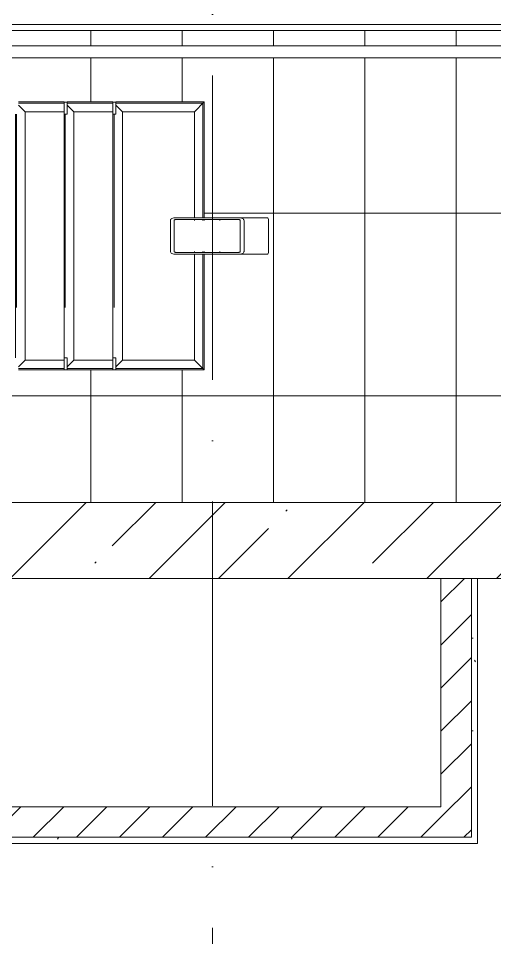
# Model space of a CAD drawing. Header units: millimetres. Extents: x -6467 to 106027, y -7090 to 195095.
# Drawn here: x 96972 to 98536, y 183215 to 186235 of the extents above; entities that cross this region are included whole.
import ezdxf

# ---------------------------------------------------------------- set-up
doc = ezdxf.new("R2010")
doc.units = ezdxf.units.MM
doc.linetypes.add('50_200_ШТРИХ_1Т_ш5_п1_п1_', pattern=[1400, 1000, -200, 0, -200])
doc.linetypes.add('Штрих', pattern=[1270, 635, -635])
for name, color, linetype, lineweight, true_color in [('A-GENM-1', 7, 'Continuous', 9, 0xaaaaaa), ('A-GENM-HDLN-1', 7, 'Штрих', 5, 0xaaaaaa), ('I-WALL-1', 7, 'Continuous', 5, 0x787878), ('S-STRS-1', 7, 'Continuous', 9, 0xaaaaaa), ('S-STRS-2', 7, 'Continuous', 5, 0xbfbfbf), ('Оси-3', 7, '50_200_ШТРИХ_1Т_ш5_п1_п1_', 9, 0xaaaaaa)]:
    doc.layers.add(name, color=color, linetype=linetype, lineweight=lineweight, true_color=true_color)
for name, color, linetype, lineweight in [('A-WALL', 7, 'Continuous', 5), ('A-WALL-FNSH-1', 7, 'Continuous', 5), ('I-WALL', 7, 'Continuous', 5), ('Ограждение', 7, 'Continuous', 9)]:
    doc.layers.add(name, color=color, linetype=linetype, lineweight=lineweight)
pattern_1 = [(180, (95709.45, 186194.7), (-7e-14, -600), []), (270, (95709.45, 186194.7), (600, 4e-14), [])]
pattern_2 = [(0, (109.45, 102614.03), (406.4, 101.6), [6.706, -298.094, 6.706, -298.094, -1625.6]), (0, (109.45, 102614.03), (406.4, 101.6), [-609.6, 6.706, -602.894, 6.706, -298.094, -711.2]), (0, (109.45, 102614.03), (406.4, 101.6), [-1524, 6.706, -196.494, 6.706, -501.294]), (120, (261.85, 102664.83), (-291.18818, 301.152724), [6.706, -298.094, 6.706, -298.094, -1625.6]), (120, (261.85, 102664.83), (-291.18818, 301.152724), [-609.6, 6.706, -602.894, 6.706, -298.094, -711.2]), (120, (261.85, 102664.83), (-291.18818, 301.152724), [-1524, 6.706, -196.494, 6.706, -501.294]), (240, (312.65, 102868.03), (-115.21182, -402.752724), [6.706, -298.094, 6.706, -298.094, -1625.6]), (240, (312.65, 102868.03), (-115.21182, -402.752724), [-609.6, 6.706, -602.894, 6.706, -298.094, -711.2]), (240, (312.65, 102868.03), (-115.21182, -402.752724), [-1524, 6.706, -196.494, 6.706, -501.294])]
pattern_3 = [(45, (109.45, 102614.03), (-70.71068, 70.71068), [])]

# ---------------------------------------------------------------- blocks, each defined once
blk = doc.blocks.new('О_Элемент ограждения_Обод_Труба_ГОСТ 8645-68 - О_Элемент ограждения_Обод_Труба_ГОСТ 8645-68-26169631-АИ_План этажа Радиаторы_3')
at = {"layer": 'Ограждение'}
blk.add_line((-3900, 20), (0, 20), dxfattribs=at)
blk = doc.blocks.new('О_Элемент поручня_Маршевый_Труба_ГОСТ 8732-78 - О_Элемент поручня_Маршевый_Труба_ГОСТ 8732-78-26169632-АИ_План этажа Радиаторы_3')
at = {"layer": 'Ограждение'}
for p, q in [((-13.2, 40), (-3902.6, 40)), ((-3902.6, 0), (-13.2, 0))]:
    blk.add_line(p, q, dxfattribs=at)
blk = doc.blocks.new('ОМ_Труба_ГОСТ 8639-82 - ОМ_Труба_ГОСТ 8639-82-19082044-АИ_План этажа Радиаторы_3')
at = {"layer": 'A-GENM-1'}
for p, q in [((9421.3, 58005), (9421.3, 58107)), ((9433.4, 58107), (9433.4, 58005)), ((9439.5, 58116), (9645.1, 58116)), ((9645.1, 58110), (9439.5, 58110)), ((9739.6, 58116), (9645.1, 58116)), ((9651.1, 58005), (9651.1, 58107)), ((9663.2, 58107), (9663.2, 58005)), ((9689, 58116), (9739.6, 58116)), ((9744.1, 58107), (9744.1, 58005)), ((9439.5, 58002), (9645.1, 58002)), ((9645.1, 57996), (9439.5, 57996)), ((9645.1, 57996), (9739.6, 57996)), ((9739.6, 57996), (9689, 57996))]:
    blk.add_line(p, q, dxfattribs=at)
at = {"layer": 'A-GENM-1', "flags": 128}
for points in [[(9421.3, 58107), (9421.7, 58108.8), (9422.7, 58110.5), (9424.4, 58112), (9426.6, 58113.4), (9429.4, 58114.5), (9432.5, 58115.4), (9435.9, 58115.9), (9439.5, 58116)], [(9439.5, 58110), (9438.3, 58110), (9437.2, 58109.8), (9436.1, 58109.5), (9435.2, 58109.2), (9434.4, 58108.7), (9433.9, 58108.2), (9433.5, 58107.6), (9433.4, 58107)], [(9645.1, 58116), (9648.6, 58115.9), (9652, 58115.4), (9655.1, 58114.5), (9657.9, 58113.4), (9660.1, 58112), (9661.8, 58110.5), (9662.8, 58108.8), (9663.2, 58107)], [(9651.1, 58107), (9651, 58107.6), (9650.6, 58108.2), (9650.1, 58108.7), (9649.3, 58109.2), (9648.4, 58109.5), (9647.4, 58109.8), (9646.2, 58110), (9645.1, 58110)], [(9439.5, 57996), (9435.9, 57996.2), (9432.5, 57996.7), (9429.4, 57997.6), (9426.6, 57998.7), (9424.4, 58000), (9422.7, 58001.6), (9421.7, 58003.3), (9421.3, 58005)], [(9433.4, 58005), (9433.5, 58004.5), (9433.9, 58003.9), (9434.4, 58003.4), (9435.2, 58002.9), (9436.1, 58002.5), (9437.2, 58002.3), (9438.3, 58002.1), (9439.5, 58002)], [(9663.2, 58005), (9662.8, 58003.3), (9661.8, 58001.6), (9660.1, 58000), (9657.9, 57998.7), (9655.1, 57997.6), (9652, 57996.7), (9648.6, 57996.2), (9645.1, 57996)], [(9645.1, 58002), (9646.2, 58002.1), (9647.4, 58002.3), (9648.4, 58002.5), (9649.3, 58002.9), (9650.1, 58003.4), (9650.6, 58003.9), (9651, 58004.5), (9651.1, 58005)]]:
    blk.add_lwpolyline(points, dxfattribs=at)
at = {"layer": 'A-GENM-1'}
for centre, start_param, end_param in [((9739.6, 58107), 4.712389, 6.283185), ((9739.6, 58005), 3.141593, 4.712389)]:
    blk.add_ellipse(centre, major_axis=(0, 9), ratio=0.496139, start_param=start_param, end_param=end_param, dxfattribs=at)
blk = doc.blocks.new('ОМ_Уголок_ГОСТ 8509-93 - ОМ_Уголок_ГОСТ 8509-93-26209708-АИ_План этажа Радиаторы_3')
at = {"layer": 'A-GENM-1'}
for p, q in [((380, 0), (0, 0)), ((32, -32), (0, 0)), ((389, 0), (386, 0)), ((494, 0), (491, 0)), ((880, 0), (500, 0)), ((880, 0), (848, -32)), ((32, -32), (380, -32)), ((386, -32), (389, -32)), ((491, -32), (494, -32)), ((500, -32), (848, -32))]:
    blk.add_line(p, q, dxfattribs=at)
at = {"layer": 'A-GENM-HDLN-1'}
for p, q in [((4, -4), (380, -4)), ((386, -4), (389, -4)), ((491, -4), (494, -4)), ((500, -4), (876, -4))]:
    blk.add_line(p, q, dxfattribs=at)
blk = doc.blocks.new('ОМ_Уголок_ГОСТ 8509-93 - ОМ_Уголок_ГОСТ 8509-93-V107-АИ_План этажа Радиаторы_3')
at = {"layer": 'A-GENM-1'}
for p, q in [((32, -32), (10, -10)), ((840, 0), (40, 0)), ((870, -10), (848, -32)), ((32, -32), (848, -32))]:
    blk.add_line(p, q, dxfattribs=at)
at = {"layer": 'A-GENM-HDLN-1'}
blk.add_line((40, -4), (840, -4), dxfattribs=at)
blk = doc.blocks.new('ОМ_Уголок_ГОСТ 8509-93 - ОМ_Уголок_ГОСТ 8509-93-19082047-АИ_План этажа Радиаторы_3')
at = {"layer": 'A-GENM-1'}
for p, q in [((300, 0), (10, 0)), ((32, -32), (10, -10)), ((300, 0), (268, -32)), ((32, -32), (268, -32))]:
    blk.add_line(p, q, dxfattribs=at)
at = {"layer": 'A-GENM-HDLN-1'}
blk.add_line((10, -4), (296, -4), dxfattribs=at)
blk = doc.blocks.new('ОМ_Уголок_ГОСТ 8509-93 - ОМ_Уголок_ГОСТ 8509-93-V108-АИ_План этажа Радиаторы_3')
at = {"layer": 'A-GENM-1'}
for p, q in [((290, 0), (0, 0)), ((32, -32), (0, 0)), ((290, -10), (268, -32)), ((32, -32), (268, -32))]:
    blk.add_line(p, q, dxfattribs=at)
at = {"layer": 'A-GENM-HDLN-1'}
blk.add_line((4, -4), (290, -4), dxfattribs=at)
blk = doc.blocks.new('ОМ_Труба_ГОСТ 8639-82 - ОМ_Труба_ГОСТ 8639-82-V109-АИ_План этажа Радиаторы_3')
at = {"layer": 'A-GENM-1'}
for centre, start_param, end_param in [((9579.6, 58107), 4.712389, 4.974188), ((9579.6, 58005), 4.45059, 4.712389)]:
    blk.add_ellipse(centre, major_axis=(0, 9), ratio=0.496139, start_param=start_param, end_param=end_param, dxfattribs=at)
blk = doc.blocks.new('ОМ_Уголок_ГОСТ 8509-93 - ОМ_Уголок_ГОСТ 8509-93-V110-АИ_План этажа Радиаторы_3')
at = {"layer": 'A-GENM-1'}
for p, q in [((160, 0), (10, 0)), ((32, -32), (10, -10)), ((32, -32), (160, -32))]:
    blk.add_line(p, q, dxfattribs=at)
at = {"layer": 'A-GENM-HDLN-1'}
blk.add_line((10, -4), (160, -4), dxfattribs=at)
blk = doc.blocks.new('ОМ_Уголок_ГОСТ 8509-93 - ОМ_Уголок_ГОСТ 8509-93-V111-АИ_План этажа Радиаторы_3')
at = {"layer": 'A-GENM-1'}
for p, q in [((290, 0), (140, 0)), ((290, -10), (268, -32)), ((140, -32), (268, -32))]:
    blk.add_line(p, q, dxfattribs=at)
at = {"layer": 'A-GENM-HDLN-1'}
blk.add_line((140, -4), (290, -4), dxfattribs=at)
blk = doc.blocks.new('ОМ_Полоса_Трапеция прямоугольная_Прокат_ГОСТ 103-2006 - ОМ_Полоса_Трапеция прямоугольная_Прокат_ГОСТ 103-2006-19082130-АИ_План этажа Радиаторы_3')
at = {"layer": 'A-GENM-1'}
for p, q in [((9232.3, 58496), (9242.3, 58496)), ((9232.3, 58456), (9232.3, 58496)), ((9242.3, 58496), (9242.3, 58456)), ((9242.3, 58456), (9232.3, 58456))]:
    blk.add_line(p, q, dxfattribs=at)
blk = doc.blocks.new('ОМ_Полоса_Трапеция прямоугольная_Прокат_ГОСТ 103-2006 - ОМ_Полоса_Трапеция прямоугольная_Прокат_ГОСТ 103-2006-19082170-АИ_План этажа Радиаторы_3')
at = {"layer": 'A-GENM-1'}
for p, q in [((9232.3, 57656), (9242.3, 57656)), ((9232.3, 57616), (9232.3, 57656)), ((9242.3, 57656), (9242.3, 57616)), ((9242.3, 57616), (9232.3, 57616))]:
    blk.add_line(p, q, dxfattribs=at)

msp = doc.modelspace()

# ---------------------------------------------------------------- hatches: boundary and pattern name
at = {"layer": 'A-WALL'}
h = msp.add_hatch(dxfattribs=at)
h.set_pattern_fill('FP_1', color=256, style=0, pattern_type=2)
h.set_pattern_definition([(45, (109.45, 102614.03), (-228.0985, 228.0985), []), (45, (337.55, 102614.03), (-228.0985, 228.0985), [403.225, -80.645, 6.706, -73.939])])
h.paths.add_polyline_path([(100859.4, 184394.7), (100859.4, 184644.7), (93859.4, 184644.7), (93859.4, 184394.7), (98817.1, 184394.7)])
at = {"layer": 'I-WALL'}
h = msp.add_hatch(dxfattribs=at)
h.set_pattern_fill('FP_5', color=256, style=0, pattern_type=2)
h.set_pattern_definition(pattern_3)
h.paths.add_polyline_path([(98459.4, 183544.7), (98459.4, 184394.7), (98359.4, 184394.7), (98359.4, 183544.7)])
h = msp.add_hatch(dxfattribs=at)
h.set_pattern_fill('FP_5', color=256, style=0, pattern_type=2)
h.set_pattern_definition(pattern_3)
h.paths.add_polyline_path([(98359.4, 183544.7), (98359.4, 183644.7), (95859.4, 183644.7), (95859.4, 183544.7), (97162.9, 183544.7)])
at = {"layer": 'I-WALL-1'}
h = msp.add_hatch(dxfattribs=at)
h.set_pattern_fill('FP_3', color=256, style=0, pattern_type=2)
h.set_pattern_definition(pattern_2)
h.paths.add_polyline_path([(98479.4, 183524.7), (98479.4, 184394.7), (98459.4, 184394.7), (98459.4, 183524.7)])
h = msp.add_hatch(dxfattribs=at)
h.set_pattern_fill('FP_3', color=256, style=0, pattern_type=2)
h.set_pattern_definition(pattern_2)
h.paths.add_polyline_path([(98359.4, 183524.7), (98459.4, 183524.7), (98459.4, 183544.7), (95839.4, 183544.7), (95839.4, 183524.7), (97162.9, 183524.7)])
at = {"layer": 'S-STRS-2'}
h = msp.add_hatch(dxfattribs=at)
h.set_pattern_fill('FP_14', color=256, style=0, pattern_type=2)
h.set_pattern_definition(pattern_1)
h.paths.add_polyline_path([(96941.7, 184644.7), (97209.4, 184644.7), (97209.4, 185080.1), (96909.4, 185080.1), (96909.7, 184644.7), (96926.7, 184644.7)])
h.paths.add_polyline_path([(97162.9, 185960.1), (97209.4, 185960.1), (97209.4, 186104.7), (96909.4, 186104.7), (96909.7, 185960.1), (97153.7, 185960.1)])
h.paths.add_polyline_path([(97162.9, 186144.7), (97209.4, 186144.7), (97209.4, 186194.7), (96909.4, 186194.7), (96909.4, 186144.7)])
h = msp.add_hatch(dxfattribs=at)
h.set_pattern_fill('FP_14', color=256, style=0, pattern_type=2)
h.set_pattern_definition(pattern_1)
h.paths.add_polyline_path([(97261.7, 184644.7), (97509.4, 184644.7), (97509.4, 185080.1), (97209.4, 185080.1), (97209.4, 184644.7), (97246.7, 184644.7)])
h.paths.add_polyline_path([(97296.7, 185960.1), (97509.4, 185960.1), (97509.4, 186104.7), (97209.4, 186104.7), (97209.4, 185960.1), (97291.7, 185960.1)])
h.paths.add_polyline_path([(97209.4, 186144.7), (97509.4, 186144.7), (97509.4, 186194.7), (97209.4, 186194.7)])
h = msp.add_hatch(dxfattribs=at)
h.set_pattern_fill('FP_14', color=256, style=0, pattern_type=2)
h.set_pattern_definition(pattern_1)
h.paths.add_polyline_path([(97509.4, 184644.7), (97809.4, 184644.7), (97809.4, 186104.7), (97509.4, 186104.7), (97509.4, 185960.1), (97581.7, 185960.1), (97581.7, 185580.1), (97694.5, 185579.8), (97694.5, 185574.1), (97700.5, 185576.3), (97699.5, 185579.7), (97712.6, 185579.9), (97791.5, 185578.6), (97793.4, 185572.8), (97793.5, 185571.1), (97791.3, 185461.3), (97789, 185460.1), (97701.2, 185461.6), (97699.5, 185466.1), (97694.5, 185464.1), (97694.5, 185460.1), (97581.7, 185460.1), (97581.7, 185080.1), (97509.4, 185080.1)])
h.paths.add_polyline_path([(97700.7, 185574.1), (97703.1, 185576.1), (97700.7, 185574.1)])
h.paths.add_polyline_path([(97703.3, 185574.1), (97705.9, 185576.1), (97703.3, 185574.1)])
h.paths.add_polyline_path([(97576.5, 186144.7), (97809.4, 186144.7), (97809.4, 186194.7), (97509.4, 186194.7), (97509.4, 186144.7)])
h = msp.add_hatch(dxfattribs=at)
h.set_pattern_fill('FP_14', color=256, style=0, pattern_type=2)
h.set_pattern_definition(pattern_1)
h.paths.add_polyline_path([(97809.4, 184644.7), (98109.4, 184644.7), (98109.4, 186104.7), (97809.4, 186104.7), (97809.4, 185324.7)])
h.paths.add_polyline_path([(97809.4, 186144.7), (98109.4, 186144.7), (98109.4, 186194.7), (97809.4, 186194.7)])
h = msp.add_hatch(dxfattribs=at)
h.set_pattern_fill('FP_14', color=256, style=0, pattern_type=2)
h.set_pattern_definition(pattern_1)
h.paths.add_polyline_path([(98109.4, 184644.7), (98409.4, 184644.7), (98409.4, 186104.7), (98109.4, 186104.7), (98109.4, 186027.9)])
h.paths.add_polyline_path([(98403.5, 186144.7), (98409.4, 186144.7), (98409.4, 186194.7), (98109.4, 186194.7), (98109.4, 186144.7)])
h = msp.add_hatch(dxfattribs=at)
h.set_pattern_fill('FP_14', color=256, style=0, pattern_type=2)
h.set_pattern_definition(pattern_1)
h.paths.add_polyline_path([(98409.4, 184644.7), (98709.4, 184644.7), (98709.4, 186104.7), (98409.4, 186104.7), (98409.4, 186027.9)])
h.paths.add_polyline_path([(98409.4, 186144.7), (98709.4, 186144.7), (98709.4, 186194.7), (98409.4, 186194.7)])

# ---------------------------------------------------------------- linework, layer by layer
at = {"layer": 'A-WALL'}
for p, q in [((100859.4, 184644.7), (93859.4, 184644.7)), ((93859.4, 184394.7), (100859.4, 184394.7)), ((98459.4, 184394.7), (98459.4, 183544.7)), ((98459.4, 183544.7), (95859.4, 183544.7))]:
    msp.add_line(p, q, dxfattribs=at)
at = {"layer": 'A-WALL-FNSH-1'}
for p, q in [((98359.4, 184394.7), (98359.4, 183644.7)), ((98479.4, 183524.7), (98479.4, 184394.7)), ((98359.4, 183644.7), (95959.4, 183644.7)), ((95839.4, 183524.7), (98479.4, 183524.7))]:
    msp.add_line(p, q, dxfattribs=at)
at = {"layer": 'S-STRS-1'}
for p, q in [((96909.4, 186194.7), (97209.4, 186194.7)), ((97209.4, 186194.7), (97509.4, 186194.7)), ((97209.4, 186194.7), (97209.4, 186144.2)), ((97209.4, 186194.7), (97209.4, 186144.2)), ((97509.4, 186194.7), (97809.4, 186194.7)), ((97509.4, 186194.7), (97509.4, 186144.2)), ((97509.4, 186194.7), (97509.4, 186144.2)), ((97809.4, 186194.7), (98109.4, 186194.7)), ((97809.4, 186194.7), (97809.4, 186144.2)), ((97809.4, 186194.7), (97809.4, 186144.2)), ((98109.4, 186194.7), (98409.4, 186194.7)), ((98109.4, 186194.7), (98109.4, 186144.2)), ((98109.4, 186194.7), (98109.4, 186144.2)), ((98409.4, 186194.7), (98709.4, 186194.7)), ((98409.4, 186194.7), (98409.4, 186143.8)), ((98409.4, 186194.7), (98409.4, 186143.8)), ((97209.4, 186105.2), (97209.4, 185960.1)), ((97209.4, 186105.2), (97209.4, 185960.1)), ((97509.4, 186105.2), (97509.4, 185960.1)), ((97509.4, 186105.2), (97509.4, 185960.1)), ((97809.4, 186105.2), (97809.4, 184644.7)), ((97809.4, 186105.2), (97809.4, 184644.7)), ((98109.4, 186105.2), (98109.4, 184644.7)), ((98109.4, 186105.2), (98109.4, 184644.7)), ((98409.4, 186105.7), (98409.4, 184644.7)), ((98409.4, 186105.7), (98409.4, 184644.7)), ((97209.4, 185080.1), (97209.4, 184644.7)), ((97209.4, 185080.1), (97209.4, 184644.7)), ((97509.4, 185080.1), (97509.4, 184644.7)), ((97509.4, 185080.1), (97509.4, 184644.7))]:
    msp.add_line(p, q, dxfattribs=at)
at = {"layer": 'Оси-3'}
for p, q in [((97609.4, 150045.1), (97609.4, 193895)), ((-5157.9, 184644.7), (104827.4, 184644.7))]:
    msp.add_line(p, q, dxfattribs=at)

# ---------------------------------------------------------------- block references
at = {"layer": 'A-GENM-1', "extrusion": (0, 0, -1)}
for name, p in [('ОМ_Уголок_ГОСТ 8509-93 - ОМ_Уголок_ГОСТ 8509-93-V111-АИ_План этажа Радиаторы_3', (-97261.7, 185960.1)), ('ОМ_Уголок_ГОСТ 8509-93 - ОМ_Уголок_ГОСТ 8509-93-V111-АИ_План этажа Радиаторы_3', (-97421.7, 185960.1)), ('ОМ_Уголок_ГОСТ 8509-93 - ОМ_Уголок_ГОСТ 8509-93-V108-АИ_План этажа Радиаторы_3', (-97581.7, 185960.1))]:
    msp.add_blockref(name, p, dxfattribs=at)
at = {"layer": 'A-GENM-1'}
for name, p in [('ОМ_Полоса_Трапеция прямоугольная_Прокат_ГОСТ 103-2006 - ОМ_Полоса_Трапеция прямоугольная_Прокат_ГОСТ 103-2006-19082130-АИ_План этажа Радиаторы_3', (87889.4, 127464)), ('ОМ_Полоса_Трапеция прямоугольная_Прокат_ГОСТ 103-2006 - ОМ_Полоса_Трапеция прямоугольная_Прокат_ГОСТ 103-2006-19082130-АИ_План этажа Радиаторы_3', (88049.4, 127464)), ('ОМ_Труба_ГОСТ 8639-82 - ОМ_Труба_ГОСТ 8639-82-19082044-АИ_План этажа Радиаторы_3', (88049.4, 127464)), ('ОМ_Труба_ГОСТ 8639-82 - ОМ_Труба_ГОСТ 8639-82-V109-АИ_План этажа Радиаторы_3', (88049.4, 127464)), ('ОМ_Полоса_Трапеция прямоугольная_Прокат_ГОСТ 103-2006 - ОМ_Полоса_Трапеция прямоугольная_Прокат_ГОСТ 103-2006-19082170-АИ_План этажа Радиаторы_3', (87889.4, 127464)), ('ОМ_Полоса_Трапеция прямоугольная_Прокат_ГОСТ 103-2006 - ОМ_Полоса_Трапеция прямоугольная_Прокат_ГОСТ 103-2006-19082170-АИ_План этажа Радиаторы_3', (88049.4, 127464))]:
    msp.add_blockref(name, p, dxfattribs=at)
at = {"layer": 'A-GENM-1', "extrusion": (0, 0, -1)}
for name, p, rotation in [('ОМ_Уголок_ГОСТ 8509-93 - ОМ_Уголок_ГОСТ 8509-93-26209708-АИ_План этажа Радиаторы_3', (-97581.7, 185080.1), 89.99999999999997), ('ОМ_Уголок_ГОСТ 8509-93 - ОМ_Уголок_ГОСТ 8509-93-V107-АИ_План этажа Радиаторы_3', (-96961.7, 185960.1), 269.9999999999997), ('ОМ_Уголок_ГОСТ 8509-93 - ОМ_Уголок_ГОСТ 8509-93-V107-АИ_План этажа Радиаторы_3', (-97121.7, 185960.1), 269.9999999999997), ('ОМ_Уголок_ГОСТ 8509-93 - ОМ_Уголок_ГОСТ 8509-93-V107-АИ_План этажа Радиаторы_3', (-97281.7, 185960.1), 269.9999999999997), ('ОМ_Уголок_ГОСТ 8509-93 - ОМ_Уголок_ГОСТ 8509-93-V110-АИ_План этажа Радиаторы_3', (-96961.7, 185080.1), 180), ('ОМ_Уголок_ГОСТ 8509-93 - ОМ_Уголок_ГОСТ 8509-93-V110-АИ_План этажа Радиаторы_3', (-97121.7, 185080.1), 180), ('ОМ_Уголок_ГОСТ 8509-93 - ОМ_Уголок_ГОСТ 8509-93-19082047-АИ_План этажа Радиаторы_3', (-97281.7, 185080.1), 180)]:
    msp.add_blockref(name, p, dxfattribs=dict(at, rotation=rotation))
at = {"layer": 'Ограждение', "rotation": 180}
for name, p in [('О_Элемент ограждения_Обод_Труба_ГОСТ 8645-68 - О_Элемент ограждения_Обод_Труба_ГОСТ 8645-68-26169631-АИ_План этажа Радиаторы_3', (95713.8, 186234.7)), ('О_Элемент поручня_Маршевый_Труба_ГОСТ 8732-78 - О_Элемент поручня_Маршевый_Труба_ГОСТ 8732-78-26169632-АИ_План этажа Радиаторы_3', (95705.9, 186144.7))]:
    msp.add_blockref(name, p, dxfattribs=at)

doc.saveas('drawing.dxf')
